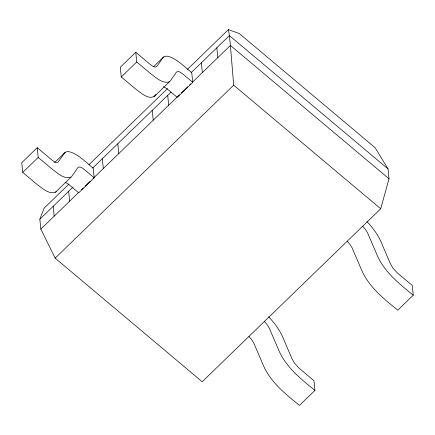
<?xml version="1.0" encoding="UTF-8"?>
<svg xmlns="http://www.w3.org/2000/svg" width="435" height="435" viewBox="0 0 435 435"><rect width="100%" height="100%" fill="white"/><g stroke="black" fill="none" stroke-linecap="round" stroke-linejoin="round"><path stroke-width="0.65" d="M68.964 184.097L44.093 208.191L39.841 219.24L40.836 229.082L55.147 258.14L202.183 381.74L380.717 208.778L389.031 178.785L388.031 168.943L375.128 147.731L239.31 33.56L228.44 29.602L187.474 69.29M155.855 94.444C150.51 102.111 140.625 92.514 135.53 88.947L121.273 76.962L120.288 67.24L135.763 52.249L149.656 63.934C151.543 65.196 154.376 68.317 156.736 66.566L163.114 57.474C165.436 54.962 169.286 56.593 171.907 57.708C179.421 61.34 185.283 67.496 191.737 72.629L192.721 82.351L177.246 97.342L167.04 88.783L163.587 86.728M94.188 177.806L93.199 168.084C86.255 162.619 79.975 155.752 71.585 152.419C69.393 151.663 66.316 150.869 64.581 152.93L58.198 162.027C55.838 163.777 53.005 160.651 51.123 159.389L37.225 147.71L21.75 162.701L22.74 172.423L36.997 184.407C42.206 188.078 48.595 194.565 55.495 192.21L71.666 176.518L78.055 167.41C80.317 165.909 82.938 168.649 84.743 169.867L94.188 177.806L78.713 192.797L68.502 184.244L65.669 182.444M55.495 192.21L56.191 191.509M154.028 96.749L170.205 81.062L176.594 71.954C178.85 70.448 181.477 73.189 183.276 74.407L192.721 82.351M22.74 172.423L38.215 157.432L37.225 147.71M121.273 76.962L136.748 61.971L135.763 52.249M54.522 162.641L65.158 152.332M153.539 66.713L163.696 56.876M88.957 164.724L167.475 88.658M39.841 219.24L73.047 187.066M92.563 168.166L171.113 92.068M191.112 72.694L229.403 35.594L228.44 29.602M40.836 229.082L78.441 192.656M81.367 189.818L83.319 187.931M85.271 186.039L90.148 181.313M93.074 178.48L179.432 94.819M181.379 92.932L187.724 86.788M189.676 84.896L190.65 83.95M192.602 82.063L230.403 45.436L229.403 35.594L388.031 168.943M55.147 258.14L233.687 85.184L230.403 45.436L389.031 178.785M268.651 316.751C274.11 322.629 279.101 329.088 282.44 336.418L292.092 358.989L294.577 363.23L298.834 367.934L313.956 380.685L314.945 390.407L299.47 405.398C285.828 394.349 271.233 382.746 263.762 366.346L253.757 343.008L251.74 339.773L248.961 336.489M366.955 221.518C372.409 227.391 377.406 233.856 380.745 241.186L390.396 263.757L392.881 267.998L397.139 272.701L412.26 285.452L413.25 295.175L397.775 310.166C384.132 299.117 369.532 287.508 362.067 271.114L352.062 247.776L350.044 244.535L347.266 241.256M169.503 81.758C162.603 84.118 156.219 77.631 151.005 73.955L136.748 61.971M70.97 177.219C64.07 179.573 57.681 173.086 52.472 169.416L38.215 157.432M233.687 85.184L380.717 208.778M413.25 295.175C399.607 284.126 385.008 272.517 377.536 256.123L367.537 232.785L365.52 229.544L362.741 226.265M314.945 390.407C301.303 379.358 286.708 367.754 279.237 351.355L269.232 328.017L267.215 324.782L264.436 321.498M216.831 47.774L217.832 57.621M201.356 62.765L202.357 72.612M167.698 95.374L168.698 105.216M152.223 110.365L153.223 120.207M117.793 143.724L118.793 153.566M102.317 158.715L103.318 168.557M68.659 191.318L69.66 201.16M53.184 206.31L54.185 216.151"/></g></svg>
